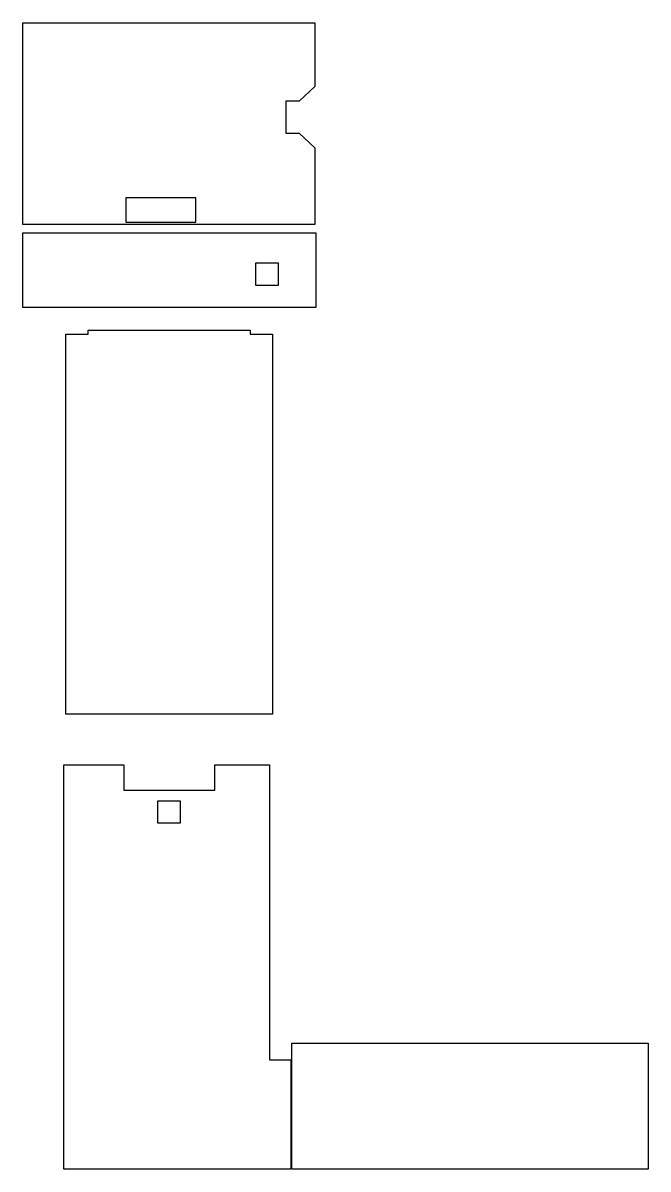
# Model space of a CAD drawing. Header units: metres. Extents: x 12883 to 29638, y 627 to 31338.
import ezdxf

# ---------------------------------------------------------------- set-up
doc = ezdxf.new("R2010")
doc.units = ezdxf.units.M
doc.layers.add('AREE LEONARDO', color=5, linetype='Continuous')

msp = doc.modelspace()

# ---------------------------------------------------------------- linework, layer by layer
at = {"layer": 'AREE LEONARDO', "color": 3}
msp.add_lwpolyline([(12883, 31338), (16783, 31338), (20703, 31338), (20703, 29638), (20284, 29238), (19933, 29238), (19933, 28388), (20284, 28388), (20703, 27988), (20703, 25938), (12883, 25938), (12883, 31338)], dxfattribs=at)
at = {"layer": 'AREE LEONARDO', "color": 2}
msp.add_lwpolyline([(15644, 26649), (15644, 25998), (17517, 25998), (17517, 26649), (15644, 26649)], dxfattribs=at)
at = {"layer": 'AREE LEONARDO'}
for points in [[(12883, 25718), (20733, 25718), (20733, 23713), (12883, 23713), (12883, 25718)], [(14033, 23003), (14633, 23003), (14633, 23103), (18973, 23103), (18973, 23003), (19573, 23003), (19573, 12816), (14033, 12816), (14033, 23003)], [(20061, 3552), (20061, 3552), (20061, 627), (13983, 627), (13983, 11456), (15583, 11456), (15583, 10776), (18023, 10776), (18023, 11456), (19490, 11456), (19490, 3552), (20061, 3552), (20061, 3552)]]:
    msp.add_lwpolyline(points, dxfattribs=at)
at = {"layer": 'AREE LEONARDO', "color": 1}
for points in [[(19128, 24906), (19728, 24906), (19728, 24306), (19128, 24306)], [(16497, 10492), (17097, 10492), (17097, 9892), (16497, 9892)]]:
    msp.add_lwpolyline(points, close=True, dxfattribs=at)
at = {"layer": 'AREE LEONARDO'}
msp.add_lwpolyline([(20093, 4002), (29638, 4002), (29638, 627), (20093, 627)], close=True, dxfattribs=at)

doc.saveas('drawing.dxf')
